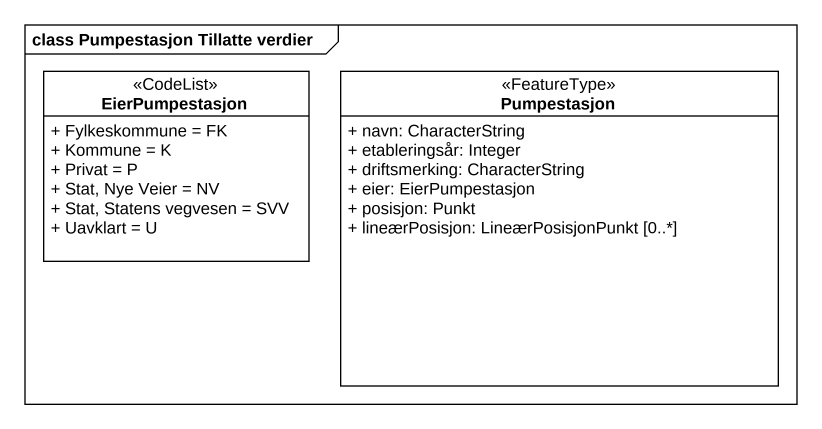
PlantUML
@startuml
mainframe class Pumpestasjon Tillatte verdier
hide circle
hide empty members
skinparam classAttributeIconSize 0
class EierPumpestasjon <<CodeList>> {
  + Fylkeskommune = FK
  + Kommune = K
  + Privat = P
  + Stat, Nye Veier = NV
  + Stat, Statens vegvesen = SVV
  + Uavklart = U
}
class Pumpestasjon <<FeatureType>> {
  + navn: CharacterString
  + etableringsår: Integer
  + driftsmerking: CharacterString
  + eier: EierPumpestasjon
  + posisjon: Punkt
  + lineærPosisjon: LineærPosisjonPunkt [0..*]
}
@enduml
